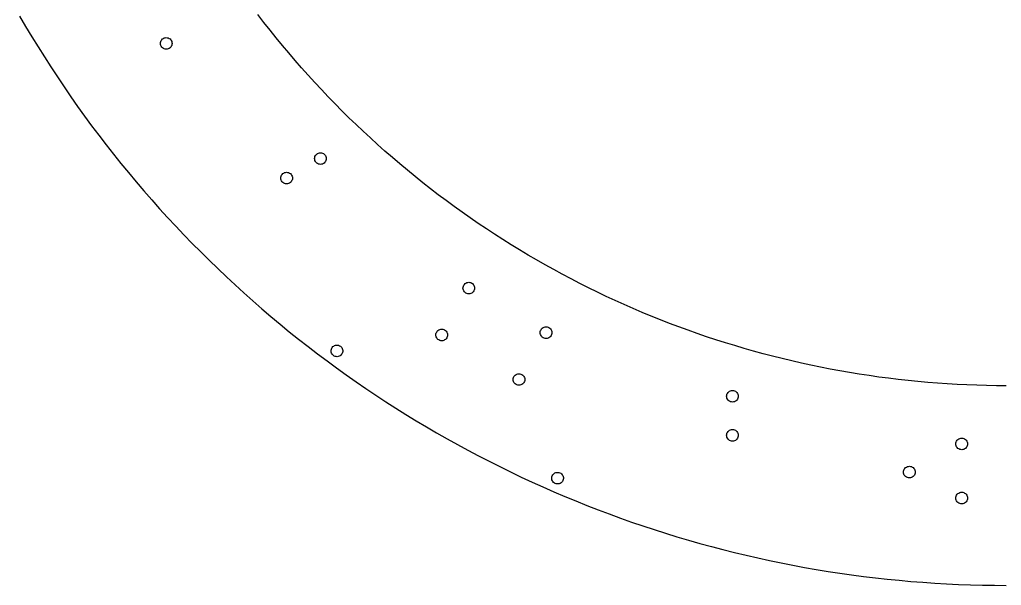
# Model space of a CAD drawing. Header units: metres. Extents: x -294 to 294, y -588 to 0.
# Drawn here: x -254.5 to -1.3, y -587.7 to -441.6 of the extents above; entities that cross this region are included whole.
import ezdxf

# ---------------------------------------------------------------- set-up
doc = ezdxf.new("R2010")
doc.units = ezdxf.units.M

msp = doc.modelspace()

# ---------------------------------------------------------------- linework, layer by layer
for p, q in [((-191.459, -442.346), (-193.004, -440.333)), ((-254.469, -440.753), (-252.917, -443.41)), ((-189.893, -444.343), (-191.459, -442.346)), ((-252.917, -443.41), (-251.336, -446.05)), ((-188.307, -446.323), (-189.893, -444.343)), ((-251.336, -446.05), (-249.729, -448.674)), ((-218.151, -447.786), (-218.128, -447.526)), ((-218.128, -448.047), (-218.151, -447.786)), ((-218.128, -447.526), (-218.06, -447.273)), ((-218.06, -448.299), (-218.128, -448.047)), ((-218.06, -447.273), (-217.95, -447.036)), ((-217.95, -447.036), (-217.8, -446.822)), ((-217.8, -446.822), (-217.615, -446.637)), ((-217.615, -446.637), (-217.401, -446.487)), ((-217.401, -446.487), (-217.164, -446.377)), ((-217.164, -446.377), (-216.911, -446.309)), ((-216.911, -446.309), (-216.651, -446.286)), ((-216.651, -446.286), (-216.39, -446.309)), ((-216.39, -446.309), (-216.138, -446.377)), ((-216.138, -446.377), (-215.901, -446.487)), ((-215.901, -446.487), (-215.687, -446.637)), ((-215.687, -446.637), (-215.502, -446.822)), ((-215.502, -446.822), (-215.352, -447.036)), ((-215.352, -447.036), (-215.241, -447.273)), ((-215.241, -447.273), (-215.173, -447.526)), ((-215.173, -448.047), (-215.241, -448.299)), ((-215.173, -447.526), (-215.151, -447.786)), ((-215.151, -447.786), (-215.173, -448.047)), ((-186.7, -448.287), (-188.307, -446.323)), ((-249.729, -448.674), (-248.093, -451.28)), ((-217.95, -448.536), (-218.06, -448.299)), ((-217.8, -448.75), (-217.95, -448.536)), ((-217.615, -448.935), (-217.8, -448.75)), ((-217.401, -449.085), (-217.615, -448.935)), ((-217.164, -449.196), (-217.401, -449.085)), ((-216.911, -449.264), (-217.164, -449.196)), ((-216.651, -449.286), (-216.911, -449.264)), ((-216.39, -449.264), (-216.651, -449.286)), ((-216.138, -449.196), (-216.39, -449.264)), ((-215.901, -449.085), (-216.138, -449.196)), ((-215.687, -448.935), (-215.901, -449.085)), ((-215.502, -448.75), (-215.687, -448.935)), ((-215.352, -448.536), (-215.502, -448.75)), ((-215.241, -448.299), (-215.352, -448.536)), ((-185.072, -450.233), (-186.7, -448.287)), ((-183.424, -452.163), (-185.072, -450.233)), ((-248.093, -451.28), (-246.431, -453.87)), ((-181.756, -454.075), (-183.424, -452.163)), ((-246.431, -453.87), (-244.742, -456.441)), ((-180.068, -455.969), (-181.756, -454.075)), ((-244.742, -456.441), (-243.026, -458.995)), ((-178.36, -457.846), (-180.068, -455.969)), ((-176.633, -459.705), (-178.36, -457.846)), ((-243.026, -458.995), (-241.283, -461.531)), ((-174.886, -461.546), (-176.633, -459.705)), ((-241.283, -461.531), (-239.513, -464.049)), ((-173.121, -463.368), (-174.886, -461.546)), ((-239.513, -464.049), (-237.718, -466.548)), ((-171.336, -465.171), (-173.121, -463.368)), ((-169.532, -466.956), (-171.336, -465.171)), ((-237.718, -466.548), (-235.896, -469.027)), ((-167.71, -468.722), (-169.532, -466.956)), ((-235.896, -469.027), (-234.049, -471.488)), ((-165.869, -470.469), (-167.71, -468.722)), ((-164.011, -472.196), (-165.869, -470.469)), ((-234.049, -471.488), (-232.176, -473.929)), ((-162.134, -473.903), (-164.011, -472.196)), ((-232.176, -473.929), (-230.277, -476.351)), ((-177.146, -476.031), (-176.886, -476.008)), ((-176.886, -476.008), (-176.625, -476.031)), ((-160.239, -475.591), (-162.134, -473.903)), ((-158.327, -477.259), (-160.239, -475.591)), ((-230.277, -476.351), (-228.353, -478.752)), ((-178.386, -477.508), (-178.363, -477.247)), ((-178.363, -477.768), (-178.386, -477.508)), ((-178.363, -477.247), (-178.295, -476.995)), ((-178.295, -478.021), (-178.363, -477.768)), ((-178.295, -476.995), (-178.185, -476.758)), ((-178.185, -478.258), (-178.295, -478.021)), ((-178.185, -476.758), (-178.035, -476.544)), ((-178.035, -478.472), (-178.185, -478.258)), ((-178.035, -476.544), (-177.85, -476.359)), ((-177.85, -478.657), (-178.035, -478.472)), ((-177.85, -476.359), (-177.636, -476.209)), ((-177.636, -476.209), (-177.399, -476.098)), ((-177.399, -476.098), (-177.146, -476.031)), ((-176.625, -476.031), (-176.372, -476.098)), ((-176.372, -476.098), (-176.136, -476.209)), ((-176.136, -476.209), (-175.921, -476.359)), ((-175.921, -476.359), (-175.736, -476.544)), ((-175.736, -478.472), (-175.921, -478.657)), ((-175.736, -476.544), (-175.586, -476.758)), ((-175.586, -478.258), (-175.736, -478.472)), ((-175.586, -476.758), (-175.476, -476.995)), ((-175.476, -478.021), (-175.586, -478.258)), ((-175.476, -476.995), (-175.408, -477.247)), ((-175.408, -477.768), (-175.476, -478.021)), ((-175.408, -477.247), (-175.386, -477.508)), ((-175.386, -477.508), (-175.408, -477.768)), ((-156.398, -478.907), (-158.327, -477.259)), ((-228.353, -478.752), (-226.404, -481.133)), ((-186.125, -481.137), (-185.873, -481.069)), ((-185.873, -481.069), (-185.612, -481.046)), ((-185.612, -481.046), (-185.352, -481.069)), ((-185.352, -481.069), (-185.099, -481.137)), ((-177.636, -478.807), (-177.85, -478.657)), ((-177.399, -478.917), (-177.636, -478.807)), ((-177.146, -478.985), (-177.399, -478.917)), ((-176.886, -479.008), (-177.146, -478.985)), ((-176.625, -478.985), (-176.886, -479.008)), ((-176.372, -478.917), (-176.625, -478.985)), ((-176.136, -478.807), (-176.372, -478.917)), ((-175.921, -478.657), (-176.136, -478.807)), ((-154.451, -480.535), (-156.398, -478.907)), ((-152.488, -482.142), (-154.451, -480.535)), ((-226.404, -481.133), (-224.43, -483.494)), ((-224.43, -483.494), (-222.432, -485.834)), ((-187.112, -482.546), (-187.09, -482.286)), ((-187.09, -482.807), (-187.112, -482.546)), ((-187.09, -482.286), (-187.022, -482.033)), ((-187.022, -483.059), (-187.09, -482.807)), ((-187.022, -482.033), (-186.911, -481.796)), ((-186.911, -483.296), (-187.022, -483.059)), ((-186.911, -481.796), (-186.761, -481.582)), ((-186.761, -483.511), (-186.911, -483.296)), ((-186.761, -481.582), (-186.577, -481.397)), ((-186.577, -483.695), (-186.761, -483.511)), ((-186.577, -481.397), (-186.362, -481.247)), ((-186.362, -481.247), (-186.125, -481.137)), ((-185.099, -481.137), (-184.862, -481.247)), ((-184.862, -481.247), (-184.648, -481.397)), ((-184.648, -481.397), (-184.463, -481.582)), ((-184.463, -483.511), (-184.648, -483.695)), ((-184.463, -481.582), (-184.313, -481.796)), ((-184.313, -483.296), (-184.463, -483.511)), ((-184.313, -481.796), (-184.203, -482.033)), ((-184.203, -483.059), (-184.313, -483.296)), ((-184.203, -482.033), (-184.135, -482.286)), ((-184.135, -482.807), (-184.203, -483.059)), ((-184.135, -482.286), (-184.112, -482.546)), ((-184.112, -482.546), (-184.135, -482.807)), ((-150.507, -483.729), (-152.488, -482.142)), ((-222.432, -485.834), (-220.409, -488.152)), ((-186.362, -483.845), (-186.577, -483.695)), ((-186.125, -483.956), (-186.362, -483.845)), ((-185.873, -484.024), (-186.125, -483.956)), ((-185.612, -484.046), (-185.873, -484.024)), ((-185.352, -484.024), (-185.612, -484.046)), ((-185.099, -483.956), (-185.352, -484.024)), ((-184.862, -483.845), (-185.099, -483.956)), ((-184.648, -483.695), (-184.862, -483.845)), ((-148.511, -485.294), (-150.507, -483.729)), ((-146.498, -486.839), (-148.511, -485.294)), ((-220.409, -488.152), (-218.362, -490.45)), ((-144.469, -488.362), (-146.498, -486.839)), ((-142.424, -489.865), (-144.469, -488.362)), ((-218.362, -490.45), (-216.291, -492.726)), ((-140.363, -491.345), (-142.424, -489.865)), ((-216.291, -492.726), (-214.197, -494.98)), ((-138.287, -492.804), (-140.363, -491.345)), ((-136.196, -494.242), (-138.287, -492.804)), ((-214.197, -494.98), (-212.079, -497.212)), ((-134.09, -495.657), (-136.196, -494.242)), ((-131.969, -497.05), (-134.09, -495.657)), ((-212.079, -497.212), (-209.937, -499.421)), ((-129.834, -498.421), (-131.969, -497.05)), ((-127.684, -499.769), (-129.834, -498.421)), ((-209.937, -499.421), (-207.773, -501.608)), ((-125.521, -501.095), (-127.684, -499.769)), ((-123.344, -502.398), (-125.521, -501.095)), ((-207.773, -501.608), (-205.586, -503.773)), ((-205.586, -503.773), (-203.376, -505.914)), ((-121.153, -503.678), (-123.344, -502.398)), ((-118.949, -504.935), (-121.153, -503.678)), ((-203.376, -505.914), (-201.144, -508.032)), ((-116.732, -506.169), (-118.949, -504.935)), ((-114.502, -507.38), (-116.732, -506.169)), ((-201.144, -508.032), (-198.89, -510.127)), ((-112.259, -508.567), (-114.502, -507.38)), ((-110.004, -509.731), (-112.259, -508.567)), ((-198.89, -510.127), (-196.614, -512.198)), ((-140.122, -510.936), (-140.099, -510.675)), ((-140.099, -511.196), (-140.122, -510.936)), ((-140.099, -510.675), (-140.032, -510.423)), ((-140.032, -511.449), (-140.099, -511.196)), ((-140.032, -510.423), (-139.921, -510.186)), ((-139.921, -511.686), (-140.032, -511.449)), ((-139.921, -510.186), (-139.771, -509.972)), ((-139.771, -509.972), (-139.586, -509.787)), ((-139.586, -509.787), (-139.372, -509.637)), ((-139.372, -509.637), (-139.135, -509.526)), ((-139.135, -509.526), (-138.882, -509.459)), ((-138.882, -509.459), (-138.622, -509.436)), ((-138.622, -509.436), (-138.362, -509.459)), ((-138.362, -509.459), (-138.109, -509.526)), ((-138.109, -509.526), (-137.872, -509.637)), ((-137.872, -509.637), (-137.658, -509.787)), ((-137.658, -509.787), (-137.473, -509.972)), ((-137.473, -509.972), (-137.323, -510.186)), ((-137.323, -510.186), (-137.212, -510.423)), ((-137.212, -511.449), (-137.323, -511.686)), ((-137.212, -510.423), (-137.145, -510.675)), ((-137.145, -511.196), (-137.212, -511.449)), ((-137.145, -510.675), (-137.122, -510.936)), ((-137.122, -510.936), (-137.145, -511.196)), ((-107.738, -510.871), (-110.004, -509.731)), ((-105.459, -511.988), (-107.738, -510.871)), ((-196.614, -512.198), (-194.317, -514.245)), ((-139.771, -511.9), (-139.921, -511.686)), ((-139.586, -512.085), (-139.771, -511.9)), ((-139.372, -512.235), (-139.586, -512.085)), ((-139.135, -512.345), (-139.372, -512.235)), ((-138.882, -512.413), (-139.135, -512.345)), ((-138.622, -512.436), (-138.882, -512.413)), ((-138.362, -512.413), (-138.622, -512.436)), ((-138.109, -512.345), (-138.362, -512.413)), ((-137.872, -512.235), (-138.109, -512.345)), ((-137.658, -512.085), (-137.872, -512.235)), ((-137.473, -511.9), (-137.658, -512.085)), ((-137.323, -511.686), (-137.473, -511.9)), ((-103.169, -513.08), (-105.459, -511.988)), ((-100.867, -514.148), (-103.169, -513.08)), ((-194.317, -514.245), (-191.998, -516.267)), ((-191.998, -516.267), (-189.658, -518.266)), ((-98.5545, -515.193), (-100.867, -514.148)), ((-96.2311, -516.212), (-98.5545, -515.193)), ((-93.8971, -517.208), (-96.2311, -516.212)), ((-189.658, -518.266), (-187.298, -520.24)), ((-91.5529, -518.179), (-93.8971, -517.208)), ((-89.1986, -519.125), (-91.5529, -518.179)), ((-187.298, -520.24), (-184.917, -522.188)), ((-146.12, -521.625), (-145.867, -521.557)), ((-145.867, -521.557), (-145.607, -521.534)), ((-145.607, -521.534), (-145.347, -521.557)), ((-145.347, -521.557), (-145.094, -521.625)), ((-120.002, -521.686), (-119.852, -521.472)), ((-119.852, -521.472), (-119.668, -521.287)), ((-119.668, -521.287), (-119.453, -521.137)), ((-119.453, -521.137), (-119.216, -521.026)), ((-119.216, -521.026), (-118.964, -520.959)), ((-118.964, -520.959), (-118.703, -520.936)), ((-118.703, -520.936), (-118.443, -520.959)), ((-118.443, -520.959), (-118.19, -521.026)), ((-118.19, -521.026), (-117.953, -521.137)), ((-117.953, -521.137), (-117.739, -521.287)), ((-117.739, -521.287), (-117.554, -521.472)), ((-117.554, -521.472), (-117.404, -521.686)), ((-86.8345, -520.047), (-89.1986, -519.125)), ((-84.4609, -520.944), (-86.8345, -520.047)), ((-82.078, -521.816), (-84.4609, -520.944)), ((-184.917, -522.188), (-182.515, -524.112)), ((-182.515, -524.112), (-180.094, -526.011)), ((-147.107, -523.034), (-147.084, -522.774)), ((-147.084, -523.295), (-147.107, -523.034)), ((-147.084, -522.774), (-147.017, -522.521)), ((-147.017, -523.547), (-147.084, -523.295)), ((-147.017, -522.521), (-146.906, -522.284)), ((-146.906, -523.784), (-147.017, -523.547)), ((-146.906, -522.284), (-146.756, -522.07)), ((-146.756, -523.998), (-146.906, -523.784)), ((-146.756, -522.07), (-146.571, -521.885)), ((-146.571, -524.183), (-146.756, -523.998)), ((-146.571, -521.885), (-146.357, -521.735)), ((-146.357, -521.735), (-146.12, -521.625)), ((-145.094, -521.625), (-144.857, -521.735)), ((-144.857, -521.735), (-144.643, -521.885)), ((-144.643, -521.885), (-144.458, -522.07)), ((-144.458, -523.998), (-144.643, -524.183)), ((-144.458, -522.07), (-144.308, -522.284)), ((-144.308, -523.784), (-144.458, -523.998)), ((-144.308, -522.284), (-144.197, -522.521)), ((-144.197, -523.547), (-144.308, -523.784)), ((-144.197, -522.521), (-144.13, -522.774)), ((-144.13, -523.295), (-144.197, -523.547)), ((-144.13, -522.774), (-144.107, -523.034)), ((-144.107, -523.034), (-144.13, -523.295)), ((-120.203, -522.436), (-120.181, -522.175)), ((-120.181, -522.696), (-120.203, -522.436)), ((-120.181, -522.175), (-120.113, -521.923)), ((-120.113, -522.949), (-120.181, -522.696)), ((-120.113, -521.923), (-120.002, -521.686)), ((-120.002, -523.186), (-120.113, -522.949)), ((-119.852, -523.4), (-120.002, -523.186)), ((-119.668, -523.585), (-119.852, -523.4)), ((-119.453, -523.735), (-119.668, -523.585)), ((-119.216, -523.845), (-119.453, -523.735)), ((-118.964, -523.913), (-119.216, -523.845)), ((-118.703, -523.936), (-118.964, -523.913)), ((-118.443, -523.913), (-118.703, -523.936)), ((-118.19, -523.845), (-118.443, -523.913)), ((-117.953, -523.735), (-118.19, -523.845)), ((-117.739, -523.585), (-117.953, -523.735)), ((-117.554, -523.4), (-117.739, -523.585)), ((-117.404, -523.186), (-117.554, -523.4)), ((-117.404, -521.686), (-117.294, -521.923)), ((-117.294, -522.949), (-117.404, -523.186)), ((-117.294, -521.923), (-117.226, -522.175)), ((-117.226, -522.696), (-117.294, -522.949)), ((-117.226, -522.175), (-117.203, -522.436)), ((-117.203, -522.436), (-117.226, -522.696)), ((-79.6862, -522.663), (-82.078, -521.816)), ((-77.2856, -523.485), (-79.6862, -522.663)), ((-74.8765, -524.282), (-77.2856, -523.485)), ((-180.094, -526.011), (-177.653, -527.884)), ((-174.077, -526.717), (-173.981, -526.474)), ((-173.981, -526.474), (-173.844, -526.251)), ((-173.844, -526.251), (-173.671, -526.055)), ((-173.671, -526.055), (-173.467, -525.892)), ((-173.467, -525.892), (-173.237, -525.768)), ((-173.237, -525.768), (-172.989, -525.685)), ((-172.989, -525.685), (-172.73, -525.646)), ((-172.73, -525.646), (-172.469, -525.653)), ((-172.469, -525.653), (-172.213, -525.705)), ((-172.213, -525.705), (-171.969, -525.801)), ((-171.969, -525.801), (-171.746, -525.937)), ((-171.746, -525.937), (-171.551, -526.111)), ((-171.551, -526.111), (-171.388, -526.315)), ((-171.388, -526.315), (-171.263, -526.545)), ((-171.263, -526.545), (-171.18, -526.793)), ((-146.357, -524.333), (-146.571, -524.183)), ((-146.12, -524.444), (-146.357, -524.333)), ((-145.867, -524.511), (-146.12, -524.444)), ((-145.607, -524.534), (-145.867, -524.511)), ((-145.347, -524.511), (-145.607, -524.534)), ((-145.094, -524.444), (-145.347, -524.511)), ((-144.857, -524.333), (-145.094, -524.444)), ((-144.643, -524.183), (-144.857, -524.333)), ((-72.4592, -525.053), (-74.8765, -524.282)), ((-70.034, -525.799), (-72.4592, -525.053)), ((-67.6011, -526.52), (-70.034, -525.799)), ((-65.1607, -527.215), (-67.6011, -526.52)), ((-177.653, -527.884), (-175.192, -529.732)), ((-174.136, -527.235), (-174.129, -526.973)), ((-174.097, -527.493), (-174.136, -527.235)), ((-174.129, -526.973), (-174.077, -526.717)), ((-174.014, -527.741), (-174.097, -527.493)), ((-173.889, -527.971), (-174.014, -527.741)), ((-173.727, -528.176), (-173.889, -527.971)), ((-173.531, -528.349), (-173.727, -528.176)), ((-173.308, -528.486), (-173.531, -528.349)), ((-173.065, -528.581), (-173.308, -528.486)), ((-172.808, -528.634), (-173.065, -528.581)), ((-172.547, -528.64), (-172.808, -528.634)), ((-172.288, -528.602), (-172.547, -528.64)), ((-172.041, -528.519), (-172.288, -528.602)), ((-171.811, -528.394), (-172.041, -528.519)), ((-171.606, -528.231), (-171.811, -528.394)), ((-171.433, -528.035), (-171.606, -528.231)), ((-171.296, -527.812), (-171.433, -528.035)), ((-171.2, -527.569), (-171.296, -527.812)), ((-171.148, -527.313), (-171.2, -527.569)), ((-171.18, -526.793), (-171.141, -527.052)), ((-171.141, -527.052), (-171.148, -527.313)), ((-62.7133, -527.885), (-65.1607, -527.215)), ((-60.2589, -528.528), (-62.7133, -527.885)), ((-57.7979, -529.147), (-60.2589, -528.528)), ((-55.3307, -529.739), (-57.7979, -529.147)), ((-175.192, -529.732), (-172.712, -531.553)), ((-172.712, -531.553), (-170.213, -533.349)), ((-52.8573, -530.305), (-55.3307, -529.739)), ((-50.3781, -530.846), (-52.8573, -530.305)), ((-47.8934, -531.36), (-50.3781, -530.846)), ((-45.4035, -531.849), (-47.8934, -531.36)), ((-170.213, -533.349), (-167.696, -535.118)), ((-127.166, -534.274), (-127.098, -534.021)), ((-127.098, -534.021), (-126.987, -533.784)), ((-126.987, -533.784), (-126.837, -533.57)), ((-126.837, -533.57), (-126.653, -533.385)), ((-126.653, -533.385), (-126.438, -533.235)), ((-126.438, -533.235), (-126.201, -533.125)), ((-126.201, -533.125), (-125.949, -533.057)), ((-125.949, -533.057), (-125.688, -533.034)), ((-125.688, -533.034), (-125.428, -533.057)), ((-125.428, -533.057), (-125.175, -533.125)), ((-125.175, -533.125), (-124.938, -533.235)), ((-124.938, -533.235), (-124.724, -533.385)), ((-124.724, -533.385), (-124.539, -533.57)), ((-124.539, -533.57), (-124.389, -533.784)), ((-124.389, -533.784), (-124.279, -534.021)), ((-124.279, -534.021), (-124.211, -534.274)), ((-42.9086, -532.311), (-45.4035, -531.849)), ((-40.409, -532.748), (-42.9086, -532.311)), ((-37.9049, -533.158), (-40.409, -532.748)), ((-35.3967, -533.542), (-37.9049, -533.158)), ((-32.8846, -533.899), (-35.3967, -533.542)), ((-30.3689, -534.23), (-32.8846, -533.899)), ((-27.8499, -534.535), (-30.3689, -534.23)), ((-167.696, -535.118), (-165.16, -536.861)), ((-127.188, -534.534), (-127.166, -534.274)), ((-127.166, -534.795), (-127.188, -534.534)), ((-127.098, -535.047), (-127.166, -534.795)), ((-126.987, -535.284), (-127.098, -535.047)), ((-126.837, -535.498), (-126.987, -535.284)), ((-126.653, -535.683), (-126.837, -535.498)), ((-126.438, -535.833), (-126.653, -535.683)), ((-126.201, -535.944), (-126.438, -535.833)), ((-125.949, -536.011), (-126.201, -535.944)), ((-125.688, -536.034), (-125.949, -536.011)), ((-125.428, -536.011), (-125.688, -536.034)), ((-125.175, -535.944), (-125.428, -536.011)), ((-124.938, -535.833), (-125.175, -535.944)), ((-124.724, -535.683), (-124.938, -535.833)), ((-124.539, -535.498), (-124.724, -535.683)), ((-124.389, -535.284), (-124.539, -535.498)), ((-124.279, -535.047), (-124.389, -535.284)), ((-124.211, -534.795), (-124.279, -535.047)), ((-124.211, -534.274), (-124.188, -534.534)), ((-124.188, -534.534), (-124.211, -534.795)), ((-25.3278, -534.814), (-27.8499, -534.535)), ((-22.8029, -535.066), (-25.3278, -534.814)), ((-20.2756, -535.291), (-22.8029, -535.066)), ((-17.746, -535.49), (-20.2756, -535.291)), ((-15.2145, -535.663), (-17.746, -535.49)), ((-12.6813, -535.809), (-15.2145, -535.663)), ((-10.1467, -535.928), (-12.6813, -535.809)), ((-7.611, -536.021), (-10.1467, -535.928)), ((-5.0744, -536.088), (-7.611, -536.021)), ((-2.5374, -536.128), (-5.0744, -536.088)), ((0, -536.141), (-2.5374, -536.128)), ((-165.16, -536.861), (-162.606, -538.577)), ((-162.606, -538.577), (-160.034, -540.267)), ((-72.1223, -538.859), (-72.0995, -538.599)), ((-72.0995, -539.12), (-72.1223, -538.859)), ((-72.0995, -538.599), (-72.0318, -538.346)), ((-72.0318, -539.372), (-72.0995, -539.12)), ((-72.0318, -538.346), (-71.9213, -538.109)), ((-71.9213, -538.109), (-71.7713, -537.895)), ((-71.7713, -537.895), (-71.5865, -537.71)), ((-71.5865, -537.71), (-71.3723, -537.56)), ((-71.3723, -537.56), (-71.1353, -537.45)), ((-71.1353, -537.45), (-70.8828, -537.382)), ((-70.8828, -537.382), (-70.6223, -537.359)), ((-70.6223, -537.359), (-70.3618, -537.382)), ((-70.3618, -537.382), (-70.1093, -537.45)), ((-70.1093, -537.45), (-69.8723, -537.56)), ((-69.8723, -537.56), (-69.6581, -537.71)), ((-69.6581, -537.71), (-69.4732, -537.895)), ((-69.4732, -537.895), (-69.3232, -538.109)), ((-69.3232, -538.109), (-69.2127, -538.346)), ((-69.2127, -538.346), (-69.1451, -538.599)), ((-69.1451, -539.12), (-69.2127, -539.372)), ((-69.1451, -538.599), (-69.1223, -538.859)), ((-69.1223, -538.859), (-69.1451, -539.12)), ((-160.034, -540.267), (-157.445, -541.929)), ((-71.9213, -539.609), (-72.0318, -539.372)), ((-71.7713, -539.823), (-71.9213, -539.609)), ((-71.5865, -540.008), (-71.7713, -539.823)), ((-71.3723, -540.158), (-71.5865, -540.008)), ((-71.1353, -540.269), (-71.3723, -540.158)), ((-70.8828, -540.336), (-71.1353, -540.269)), ((-70.6223, -540.359), (-70.8828, -540.336)), ((-70.3618, -540.336), (-70.6223, -540.359)), ((-70.1093, -540.269), (-70.3618, -540.336)), ((-69.8723, -540.158), (-70.1093, -540.269)), ((-69.6581, -540.008), (-69.8723, -540.158)), ((-69.4732, -539.823), (-69.6581, -540.008)), ((-69.3232, -539.609), (-69.4732, -539.823)), ((-69.2127, -539.372), (-69.3232, -539.609)), ((-157.445, -541.929), (-154.838, -543.564)), ((-154.838, -543.564), (-152.215, -545.172)), ((-152.215, -545.172), (-149.574, -546.752)), ((-149.574, -546.752), (-146.918, -548.304)), ((-146.918, -548.304), (-144.245, -549.829)), ((-72.1223, -548.936), (-72.0995, -548.675)), ((-72.0995, -549.196), (-72.1223, -548.936)), ((-72.0995, -548.675), (-72.0318, -548.423)), ((-72.0318, -549.449), (-72.0995, -549.196)), ((-72.0318, -548.423), (-71.9213, -548.186)), ((-71.9213, -548.186), (-71.7713, -547.972)), ((-71.7713, -547.972), (-71.5865, -547.787)), ((-71.5865, -547.787), (-71.3723, -547.637)), ((-71.3723, -547.637), (-71.1353, -547.526)), ((-71.1353, -547.526), (-70.8828, -547.459)), ((-70.8828, -547.459), (-70.6223, -547.436)), ((-70.6223, -547.436), (-70.3618, -547.459)), ((-70.3618, -547.459), (-70.1093, -547.526)), ((-70.1093, -547.526), (-69.8723, -547.637)), ((-69.8723, -547.637), (-69.6581, -547.787)), ((-69.6581, -547.787), (-69.4732, -547.972)), ((-69.4732, -547.972), (-69.3232, -548.186)), ((-69.3232, -548.186), (-69.2127, -548.423)), ((-69.2127, -548.423), (-69.1451, -548.675)), ((-69.1451, -549.196), (-69.2127, -549.449)), ((-69.1451, -548.675), (-69.1223, -548.936)), ((-69.1223, -548.936), (-69.1451, -549.196)), ((-144.245, -549.829), (-141.556, -551.325)), ((-141.556, -551.325), (-138.852, -552.794)), ((-71.9213, -549.686), (-72.0318, -549.449)), ((-71.7713, -549.9), (-71.9213, -549.686)), ((-71.5865, -550.085), (-71.7713, -549.9)), ((-71.3723, -550.235), (-71.5865, -550.085)), ((-71.1353, -550.345), (-71.3723, -550.235)), ((-70.8828, -550.413), (-71.1353, -550.345)), ((-70.6223, -550.436), (-70.8828, -550.413)), ((-70.3618, -550.413), (-70.6223, -550.436)), ((-70.1093, -550.345), (-70.3618, -550.413)), ((-69.8723, -550.235), (-70.1093, -550.345)), ((-69.6581, -550.085), (-69.8723, -550.235)), ((-69.4732, -549.9), (-69.6581, -550.085)), ((-69.3232, -549.686), (-69.4732, -549.9)), ((-69.2127, -549.449), (-69.3232, -549.686)), ((-13, -551.161), (-12.9772, -550.9)), ((-12.9772, -551.421), (-13, -551.161)), ((-12.9772, -550.9), (-12.9095, -550.648)), ((-12.9095, -551.674), (-12.9772, -551.421)), ((-12.9095, -550.648), (-12.799, -550.411)), ((-12.799, -551.911), (-12.9095, -551.674)), ((-12.799, -550.411), (-12.6491, -550.197)), ((-12.6491, -552.125), (-12.799, -551.911)), ((-12.6491, -550.197), (-12.4642, -550.012)), ((-12.4642, -550.012), (-12.25, -549.862)), ((-12.25, -549.862), (-12.013, -549.751)), ((-12.013, -549.751), (-11.7605, -549.684)), ((-11.7605, -549.684), (-11.5, -549.661)), ((-11.5, -549.661), (-11.2395, -549.684)), ((-11.2395, -549.684), (-10.987, -549.751)), ((-10.987, -549.751), (-10.75, -549.862)), ((-10.75, -549.862), (-10.5358, -550.012)), ((-10.5358, -550.012), (-10.3509, -550.197)), ((-10.3509, -550.197), (-10.201, -550.411)), ((-10.201, -551.911), (-10.3509, -552.125)), ((-10.201, -550.411), (-10.0905, -550.648)), ((-10.0905, -551.674), (-10.201, -551.911)), ((-10.0905, -550.648), (-10.0228, -550.9)), ((-10.0228, -551.421), (-10.0905, -551.674)), ((-10.0228, -550.9), (-10, -551.161)), ((-10, -551.161), (-10.0228, -551.421)), ((-138.852, -552.794), (-136.133, -554.233)), ((-136.133, -554.233), (-133.398, -555.645)), ((-12.4642, -552.31), (-12.6491, -552.125)), ((-12.25, -552.46), (-12.4642, -552.31)), ((-12.013, -552.57), (-12.25, -552.46)), ((-11.7605, -552.638), (-12.013, -552.57)), ((-11.5, -552.661), (-11.7605, -552.638)), ((-11.2395, -552.638), (-11.5, -552.661)), ((-10.987, -552.57), (-11.2395, -552.638)), ((-10.75, -552.46), (-10.987, -552.57)), ((-10.5358, -552.31), (-10.75, -552.46)), ((-10.3509, -552.125), (-10.5358, -552.31)), ((-133.398, -555.645), (-130.65, -557.027)), ((-130.65, -557.027), (-127.886, -558.381)), ((-25.75, -557.137), (-25.513, -557.026)), ((-25.513, -557.026), (-25.2605, -556.959)), ((-25.2605, -556.959), (-25, -556.936)), ((-25, -556.936), (-24.7395, -556.959)), ((-24.7395, -556.959), (-24.487, -557.026)), ((-24.487, -557.026), (-24.25, -557.137)), ((-127.886, -558.381), (-125.109, -559.706)), ((-117.19, -559.649), (-117.107, -559.401)), ((-117.107, -559.401), (-116.982, -559.171)), ((-116.982, -559.171), (-116.819, -558.966)), ((-116.819, -558.966), (-116.623, -558.793)), ((-116.623, -558.793), (-116.4, -558.656)), ((-116.4, -558.656), (-116.157, -558.561)), ((-116.157, -558.561), (-115.901, -558.508)), ((-115.901, -558.508), (-115.64, -558.502)), ((-115.64, -558.502), (-115.381, -558.54)), ((-115.381, -558.54), (-115.133, -558.623)), ((-115.133, -558.623), (-114.903, -558.748)), ((-114.903, -558.748), (-114.699, -558.911)), ((-114.699, -558.911), (-114.525, -559.107)), ((-114.525, -559.107), (-114.389, -559.329)), ((-114.389, -559.329), (-114.293, -559.573)), ((-26.5, -558.436), (-26.4772, -558.175)), ((-26.4772, -558.696), (-26.5, -558.436)), ((-26.4772, -558.175), (-26.4095, -557.923)), ((-26.4095, -558.949), (-26.4772, -558.696)), ((-26.4095, -557.923), (-26.299, -557.686)), ((-26.299, -559.186), (-26.4095, -558.949)), ((-26.299, -557.686), (-26.1491, -557.472)), ((-26.1491, -559.4), (-26.299, -559.186)), ((-26.1491, -557.472), (-25.9642, -557.287)), ((-25.9642, -559.585), (-26.1491, -559.4)), ((-25.9642, -557.287), (-25.75, -557.137)), ((-24.25, -557.137), (-24.0358, -557.287)), ((-24.0358, -557.287), (-23.8509, -557.472)), ((-23.8509, -559.4), (-24.0358, -559.585)), ((-23.8509, -557.472), (-23.701, -557.686)), ((-23.701, -559.186), (-23.8509, -559.4)), ((-23.701, -557.686), (-23.5905, -557.923)), ((-23.5905, -558.949), (-23.701, -559.186)), ((-23.5905, -557.923), (-23.5228, -558.175)), ((-23.5228, -558.696), (-23.5905, -558.949)), ((-23.5228, -558.175), (-23.5, -558.436)), ((-23.5, -558.436), (-23.5228, -558.696)), ((-125.109, -559.706), (-122.318, -561.001)), ((-122.318, -561.001), (-119.514, -562.267)), ((-117.228, -559.907), (-117.19, -559.649)), ((-117.221, -560.169), (-117.228, -559.907)), ((-117.169, -560.425), (-117.221, -560.169)), ((-117.074, -560.668), (-117.169, -560.425)), ((-116.937, -560.891), (-117.074, -560.668)), ((-116.764, -561.087), (-116.937, -560.891)), ((-116.559, -561.25), (-116.764, -561.087)), ((-116.329, -561.374), (-116.559, -561.25)), ((-116.081, -561.457), (-116.329, -561.374)), ((-115.823, -561.496), (-116.081, -561.457)), ((-115.561, -561.489), (-115.823, -561.496)), ((-115.305, -561.437), (-115.561, -561.489)), ((-115.062, -561.341), (-115.305, -561.437)), ((-114.839, -561.205), (-115.062, -561.341)), ((-114.643, -561.031), (-114.839, -561.205)), ((-114.48, -560.827), (-114.643, -561.031)), ((-114.356, -560.597), (-114.48, -560.827)), ((-114.273, -560.349), (-114.356, -560.597)), ((-114.293, -559.573), (-114.241, -559.829)), ((-114.234, -560.09), (-114.273, -560.349)), ((-114.241, -559.829), (-114.234, -560.09)), ((-25.75, -559.735), (-25.9642, -559.585)), ((-25.513, -559.845), (-25.75, -559.735)), ((-25.2605, -559.913), (-25.513, -559.845)), ((-25, -559.936), (-25.2605, -559.913)), ((-24.7395, -559.913), (-25, -559.936)), ((-24.487, -559.845), (-24.7395, -559.913)), ((-24.25, -559.735), (-24.487, -559.845)), ((-24.0358, -559.585), (-24.25, -559.735)), ((-119.514, -562.267), (-116.696, -563.504)), ((-116.696, -563.504), (-113.866, -564.711)), ((-12.9772, -564.87), (-12.9095, -564.618)), ((-12.9095, -564.618), (-12.799, -564.381)), ((-12.799, -564.381), (-12.6491, -564.167)), ((-12.6491, -564.167), (-12.4642, -563.982)), ((-12.4642, -563.982), (-12.25, -563.832)), ((-12.25, -563.832), (-12.013, -563.721)), ((-12.013, -563.721), (-11.7605, -563.654)), ((-11.7605, -563.654), (-11.5, -563.631)), ((-11.5, -563.631), (-11.2395, -563.654)), ((-11.2395, -563.654), (-10.987, -563.721)), ((-10.987, -563.721), (-10.75, -563.832)), ((-10.75, -563.832), (-10.5358, -563.982)), ((-10.5358, -563.982), (-10.3509, -564.167)), ((-10.3509, -564.167), (-10.201, -564.381)), ((-10.201, -564.381), (-10.0905, -564.618)), ((-10.0905, -564.618), (-10.0228, -564.87)), ((-113.866, -564.711), (-111.023, -565.889)), ((-111.023, -565.889), (-108.168, -567.037)), ((-108.168, -567.037), (-105.301, -568.154)), ((-13, -565.131), (-12.9772, -564.87)), ((-12.9772, -565.391), (-13, -565.131)), ((-12.9095, -565.644), (-12.9772, -565.391)), ((-12.799, -565.881), (-12.9095, -565.644)), ((-12.6491, -566.095), (-12.799, -565.881)), ((-12.4642, -566.28), (-12.6491, -566.095)), ((-12.25, -566.43), (-12.4642, -566.28)), ((-12.013, -566.54), (-12.25, -566.43)), ((-11.7605, -566.608), (-12.013, -566.54)), ((-11.5, -566.631), (-11.7605, -566.608)), ((-11.2395, -566.608), (-11.5, -566.631)), ((-10.987, -566.54), (-11.2395, -566.608)), ((-10.75, -566.43), (-10.987, -566.54)), ((-10.5358, -566.28), (-10.75, -566.43)), ((-10.3509, -566.095), (-10.5358, -566.28)), ((-10.201, -565.881), (-10.3509, -566.095)), ((-10.0905, -565.644), (-10.201, -565.881)), ((-10.0228, -565.391), (-10.0905, -565.644)), ((-10.0228, -564.87), (-10, -565.131)), ((-10, -565.131), (-10.0228, -565.391)), ((-105.301, -568.154), (-102.423, -569.242)), ((-102.423, -569.242), (-99.5332, -570.3)), ((-99.5332, -570.3), (-96.6327, -571.327)), ((-96.6327, -571.327), (-93.7215, -572.323)), ((-93.7215, -572.323), (-90.8001, -573.29)), ((-90.8001, -573.29), (-87.8688, -574.225)), ((-87.8688, -574.225), (-84.9278, -575.13)), ((-84.9278, -575.13), (-81.9775, -576.004)), ((-81.9775, -576.004), (-79.0182, -576.847)), ((-79.0182, -576.847), (-76.0502, -577.659)), ((-76.0502, -577.659), (-73.0739, -578.44)), ((-73.0739, -578.44), (-70.0896, -579.189)), ((-70.0896, -579.189), (-67.0976, -579.907)), ((-67.0976, -579.907), (-64.0982, -580.594)), ((-64.0982, -580.594), (-61.0918, -581.25)), ((-61.0918, -581.25), (-58.0787, -581.874)), ((-58.0787, -581.874), (-55.0593, -582.466)), ((-55.0593, -582.466), (-52.0338, -583.027)), ((-52.0338, -583.027), (-49.0026, -583.556)), ((-49.0026, -583.556), (-45.966, -584.053)), ((-45.966, -584.053), (-42.9244, -584.519)), ((-42.9244, -584.519), (-39.878, -584.952)), ((-39.878, -584.952), (-36.8273, -585.354)), ((-36.8273, -585.354), (-33.7726, -585.724)), ((-33.7726, -585.724), (-30.7142, -586.061)), ((-30.7142, -586.061), (-27.6523, -586.367)), ((-27.6523, -586.367), (-24.5875, -586.64)), ((-24.5875, -586.64), (-21.52, -586.882)), ((-21.52, -586.882), (-18.4501, -587.091)), ((-18.4501, -587.091), (-15.3782, -587.268)), ((-15.3782, -587.268), (-12.3046, -587.413)), ((-12.3046, -587.413), (-9.2296, -587.526)), ((-9.2296, -587.526), (-6.1536, -587.606)), ((-6.1536, -587.606), (-3.077, -587.655)), ((-3.077, -587.655), (0, -587.671))]:
    msp.add_line(p, q)

doc.saveas('drawing.dxf')
